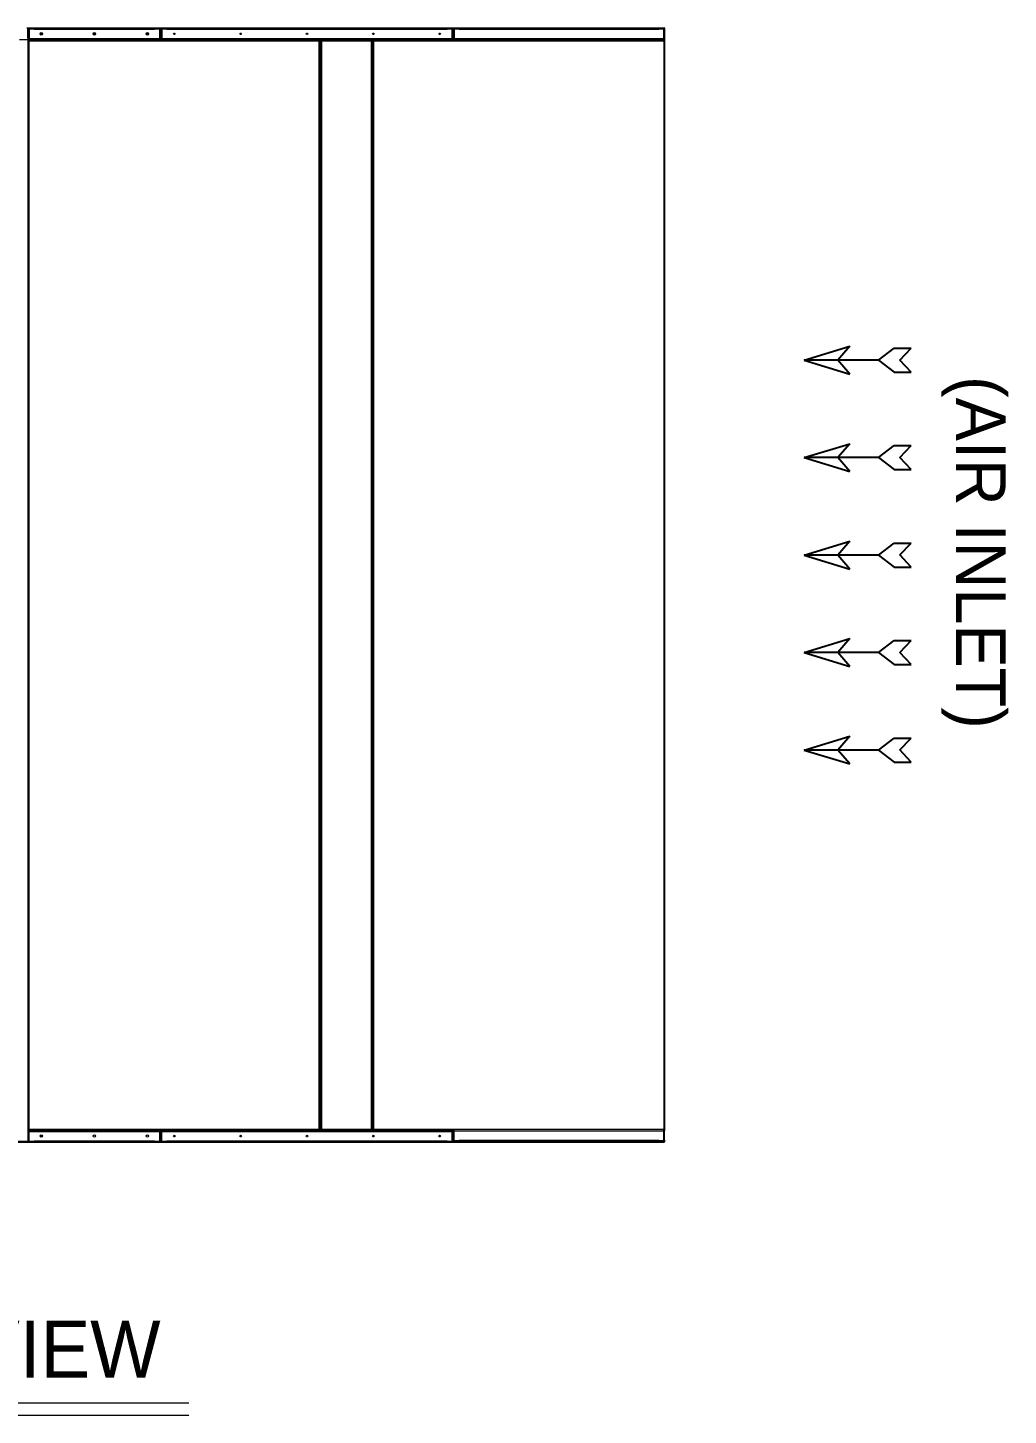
# Model space of a CAD drawing. Header units: millimetres. Extents: x 19537 to 50503, y 7619 to 29516.
# Drawn here: x 32459 to 36154, y 21055 to 26286 of the extents above; entities that cross this region are included whole.
import ezdxf
from ezdxf.enums import TextEntityAlignment as Align

# ---------------------------------------------------------------- set-up
doc = ezdxf.new("R2010")
doc.units = ezdxf.units.MM
for name, color, linetype in [('냉각탑_box', 1, 'Continuous'), ('냉각탑_dim', 1, 'Continuous'), ('냉각탑_text', 3, 'Continuous')]:
    doc.layers.add(name, color=color, linetype=linetype)
doc.styles.add('돋움', font='Dotum.ttf')

# ---------------------------------------------------------------- blocks, each defined once
blk = doc.blocks.new('화살표 IN OUT')
at = {"layer": '냉각탑_dim'}
for p, q in [((-163.5, 50), (-121.5, 0)), ((0, 0), (-163.5, 50)), ((-322.7, 43), (-383.9, 43)), ((-343.1, 0.5), (-383.9, 43)), ((-383.9, -43), (-343.1, 0.5)), ((-266.4, 0), (-322.7, 43)), ((-266.4, 0), (-322.7, -43)), ((-266.4, 0), (0, 0)), ((-163.5, -50), (-121.5, 0)), ((0, 0), (-163.5, -50)), ((-322.7, -43), (-383.9, -43))]:
    blk.add_line(p, q, dxfattribs=at)
blk = doc.blocks.new('4')
at = {"lineweight": 20}
for p, q in [((32455.5, 26286), (34857.7, 26286)), ((34856.2, 26286), (34857.7, 22086)), ((34858.8, 26284.8), (34858.8, 26286)), ((34857.7, 22086), (29459, 22086)), ((34858.8, 22087.2), (34858.8, 22086))]:
    blk.add_line(p, q, dxfattribs=at)
at = {"color": 7, "lineweight": 20, "ltscale": 0.015833}
for p, q in [((32458.8, 26246.8), (32458.8, 26284.8)), ((32458.8, 22125.2), (32458.8, 22087.2))]:
    blk.add_line(p, q, dxfattribs=at)
at = {"color": 7, "lineweight": 20, "ltscale": 0.001083}
for p, q in [((32460.8, 26284.8), (32463.4, 26284.8)), ((34858.8, 26284.8), (34856.2, 26284.8)), ((34858.8, 22087.2), (29459, 22087.2))]:
    blk.add_line(p, q, dxfattribs=at)
at = {"color": 7, "lineweight": 20, "ltscale": 0.00172}
blk.add_line((32460.8, 26280.6), (32460.8, 26284.8), dxfattribs=at)
at = {"color": 7, "lineweight": 20, "ltscale": 0.014667}
for p, q in [((32460.8, 26280.6), (32460.8, 26245.4)), ((32462.8, 26245.4), (32462.8, 26280.6)), ((32956.8, 26245.4), (32956.8, 26280.6)), ((32958.8, 26280.6), (32958.8, 26245.4)), ((32960.8, 26280.6), (32960.8, 26245.4)), ((32962.8, 26245.4), (32962.8, 26280.6)), ((34058.8, 26245.4), (34058.8, 26280.6)), ((34060.8, 26280.6), (34060.8, 26245.4)), ((34062.8, 26280.6), (34062.8, 26245.4)), ((34064.8, 26245.4), (34064.8, 26280.6)), ((34856.8, 26245.4), (34856.8, 26280.6)), ((34858.8, 26280.6), (34858.8, 26245.4)), ((32460.8, 22089.4), (32460.8, 22124.6)), ((32462.8, 22124.6), (32462.8, 22089.4)), ((32956.8, 22124.6), (32956.8, 22089.4)), ((32958.8, 22089.4), (32958.8, 22124.6)), ((32960.8, 22089.4), (32960.8, 22124.6)), ((32962.8, 22124.6), (32962.8, 22089.4)), ((34058.8, 22124.6), (34058.8, 22089.4)), ((34060.8, 22089.4), (34060.8, 22124.6)), ((34062.8, 22091.4), (34062.8, 22126.6)), ((34064.8, 22126.6), (34064.8, 22091.4)), ((34856.8, 22126.6), (34856.8, 22091.4)), ((34858.8, 22091.4), (34858.8, 22126.6))]:
    blk.add_line(p, q, dxfattribs=at)
at = {"color": 7, "lineweight": 20, "ltscale": 0.000873136}
blk.add_line((32463.4, 26283.9), (32463.4, 26286), dxfattribs=at)
at = {"color": 7, "lineweight": 20, "ltscale": 0.015146}
blk.add_line((32463.4, 26281.7), (32463.4, 26245.4), dxfattribs=at)
at = {"color": 7, "lineweight": 20, "ltscale": 0.01525}
for p, q in [((32463.7, 26282), (32463.7, 26245.4)), ((32955.9, 26245.4), (32955.9, 26282)), ((32963.7, 26282), (32963.7, 26245.4)), ((34057.9, 26245.4), (34057.9, 26282)), ((34065.7, 26282), (34065.7, 26245.4)), ((34855.9, 26245.4), (34855.9, 26282)), ((32463.7, 22088), (32463.7, 22124.6)), ((32955.9, 22124.6), (32955.9, 22088)), ((32963.7, 22088), (32963.7, 22124.6)), ((34057.9, 22124.6), (34057.9, 22088)), ((34065.7, 22090), (34065.7, 22126.6)), ((34855.9, 22126.6), (34855.9, 22090))]:
    blk.add_line(p, q, dxfattribs=at)
at = {"color": 7, "lineweight": 20, "ltscale": 0.007958}
for p, q in [((32463.7, 26282), (32482.8, 26282)), ((32936.8, 26282), (32955.9, 26282)), ((32963.7, 26282), (32982.8, 26282)), ((34038.8, 26282), (34057.9, 26282)), ((34065.7, 26282), (34084.8, 26282)), ((34836.8, 26282), (34855.9, 26282)), ((32463.7, 22088), (32482.8, 22088)), ((32936.8, 22088), (32955.9, 22088)), ((32963.7, 22088), (32982.8, 22088)), ((34038.8, 22088), (34057.9, 22088)), ((34065.7, 22090), (34084.8, 22090)), ((34836.8, 22090), (34855.9, 22090))]:
    blk.add_line(p, q, dxfattribs=at)
at = {"color": 7, "lineweight": 20, "ltscale": 0.006917}
for p, q in [((32464.2, 26284), (32480.8, 26284)), ((32464.2, 26282), (32480.8, 26282)), ((32938.8, 26284), (32955.4, 26284)), ((32938.8, 26282), (32955.4, 26282)), ((32980.8, 26284), (32964.2, 26284)), ((32980.8, 26282), (32964.2, 26282)), ((34040.8, 26284), (34057.4, 26284)), ((34040.8, 26282), (34057.4, 26282)), ((34066.2, 26284), (34082.8, 26284)), ((34066.2, 26282), (34082.8, 26282)), ((34838.8, 26284), (34855.4, 26284)), ((34838.8, 26282), (34855.4, 26282)), ((32464.2, 22086), (32480.8, 22086)), ((32938.8, 22086), (32955.4, 22086)), ((32980.8, 22086), (32964.2, 22086)), ((34040.8, 22086), (34057.4, 22086)), ((34066.2, 22088), (34082.8, 22088)), ((34838.8, 22088), (34855.4, 22088))]:
    blk.add_line(p, q, dxfattribs=at)
at = {"color": 7, "lineweight": 20, "ltscale": 0.000833333}
for p, q in [((32480.8, 26284), (32480.8, 26282)), ((32936.8, 26284), (32936.8, 26282)), ((32936.8, 26284), (32936.8, 26282)), ((32938.8, 26284), (32938.8, 26282)), ((32980.8, 26284), (32980.8, 26282)), ((34038.8, 26284), (34038.8, 26282)), ((34038.8, 26284), (34038.8, 26282)), ((34040.8, 26284), (34040.8, 26282)), ((34082.8, 26284), (34082.8, 26282)), ((34836.8, 26284), (34836.8, 26282)), ((34836.8, 26284), (34836.8, 26282)), ((34838.8, 26284), (34838.8, 26282)), ((32774.7, 26242), (32774.7, 26240)), ((32830.7, 26240), (32830.7, 26242)), ((33424.6, 26242), (33424.6, 26240)), ((33427.9, 26240), (33427.9, 26242)), ((33756.2, 26240.3), (33756.2, 26238.3)), ((34801.2, 26242), (34801.2, 26240)), ((33560.8, 25996), (33562.8, 25996)), ((33560.8, 25969.4), (33562.8, 25969.4)), ((33560.8, 25968), (33562.8, 25968)), ((33562.8, 25968), (33560.8, 25968)), ((33562.8, 25966), (33560.8, 25966)), ((33562.8, 25964.6), (33560.8, 25964.6)), ((33756.8, 25996), (33758.8, 25996)), ((33756.8, 25969.4), (33758.8, 25969.4)), ((33758.8, 25968), (33756.8, 25968)), ((33758.8, 25966), (33756.8, 25966)), ((33758.8, 25964.9), (33756.8, 25964.9)), ((33758.8, 25962.1), (33756.8, 25962.1)), ((33756.8, 25960.1), (33758.8, 25960.1)), ((33756.8, 25958.5), (33758.8, 25958.5)), ((33758.8, 25957.3), (33756.8, 25957.3)), ((33560.8, 25201.4), (33562.8, 25201.4)), ((33562.8, 25200), (33560.8, 25200)), ((33562.8, 25198), (33560.8, 25198)), ((33560.8, 25196), (33562.8, 25196)), ((33560.8, 25194), (33562.8, 25194)), ((33562.8, 25192.6), (33560.8, 25192.6)), ((33562.8, 25166), (33560.8, 25166)), ((33756.8, 25213.3), (33758.8, 25213.3)), ((33756.8, 25196), (33758.8, 25196)), ((33756.8, 25194), (33758.8, 25194)), ((33758.8, 25192.6), (33756.8, 25192.6)), ((33758.8, 25166), (33756.8, 25166)), ((33560.8, 24983), (33562.8, 24983)), ((33756.8, 24983), (33758.8, 24983)), ((33562.8, 24946.4), (33560.8, 24946.4)), ((33562.8, 24945), (33560.8, 24945)), ((33562.8, 24902), (33560.8, 24902)), ((33758.8, 24946.4), (33756.8, 24946.4)), ((33758.8, 24945), (33756.8, 24945)), ((33758.8, 24942), (33756.8, 24942)), ((33758.8, 24940), (33756.8, 24940)), ((33758.8, 24939.1), (33756.8, 24939.1)), ((33756.8, 24904.9), (33758.8, 24904.9)), ((33758.8, 24904), (33756.8, 24904)), ((33758.8, 24902), (33756.8, 24902)), ((33758.8, 24902), (33756.8, 24902)), ((33562.8, 24900.4), (33560.8, 24900.4)), ((33562.8, 24898.4), (33560.8, 24898.4)), ((33562.8, 24895), (33560.8, 24895)), ((33560.8, 24893.6), (33562.8, 24893.6)), ((33562.8, 24857), (33560.8, 24857)), ((33758.8, 24900.4), (33756.8, 24900.4)), ((33758.8, 24898.4), (33756.8, 24898.4)), ((33758.8, 24895), (33756.8, 24895)), ((33756.8, 24893.6), (33758.8, 24893.6)), ((33758.8, 24857), (33756.8, 24857)), ((33560.8, 24524), (33562.8, 24524)), ((33560.8, 24497.4), (33562.8, 24497.4)), ((33560.8, 24496), (33562.8, 24496)), ((33562.8, 24496), (33560.8, 24496)), ((33562.8, 24494), (33560.8, 24494)), ((33562.8, 24492.6), (33560.8, 24492.6)), ((33756.8, 24524), (33758.8, 24524)), ((33756.8, 24497.4), (33758.8, 24497.4)), ((33758.8, 24496), (33756.8, 24496)), ((33758.8, 24494.1), (33756.8, 24494.1)), ((33758.8, 24494), (33756.8, 24494)), ((33756.8, 24492.1), (33758.8, 24492.1)), ((33756.8, 24490.5), (33758.8, 24490.5)), ((33758.8, 24489.3), (33756.8, 24489.3)), ((33560.8, 23879.4), (33562.8, 23879.4)), ((33562.8, 23878), (33560.8, 23878)), ((33562.8, 23876), (33560.8, 23876)), ((33560.8, 23874), (33562.8, 23874)), ((33560.8, 23872), (33562.8, 23872)), ((33562.8, 23870.6), (33560.8, 23870.6)), ((33756.8, 23895.3), (33758.8, 23895.3)), ((33758.8, 23875.3), (33756.8, 23875.3)), ((33756.8, 23874), (33758.8, 23874)), ((33756.8, 23872), (33758.8, 23872)), ((33758.8, 23870.6), (33756.8, 23870.6)), ((33562.8, 23844), (33560.8, 23844)), ((33758.8, 23844), (33756.8, 23844)), ((33560.8, 23511), (33562.8, 23511)), ((33756.8, 23511), (33758.8, 23511)), ((33562.8, 23474.4), (33560.8, 23474.4)), ((33562.8, 23473), (33560.8, 23473)), ((33758.8, 23474.4), (33756.8, 23474.4)), ((33758.8, 23473), (33756.8, 23473)), ((33758.8, 23470), (33756.8, 23470)), ((33758.8, 23468), (33756.8, 23468)), ((33758.8, 23467.1), (33756.8, 23467.1)), ((33562.8, 23430), (33560.8, 23430)), ((33562.8, 23428.4), (33560.8, 23428.4)), ((33562.8, 23426.4), (33560.8, 23426.4)), ((33562.8, 23423), (33560.8, 23423)), ((33560.8, 23421.6), (33562.8, 23421.6)), ((33562.8, 23385), (33560.8, 23385)), ((33756.8, 23432.9), (33758.8, 23432.9)), ((33758.8, 23432), (33756.8, 23432)), ((33758.8, 23430), (33756.8, 23430)), ((33758.8, 23430), (33756.8, 23430)), ((33758.8, 23428.4), (33756.8, 23428.4)), ((33758.8, 23426.4), (33756.8, 23426.4)), ((33758.8, 23423), (33756.8, 23423)), ((33756.8, 23421.6), (33758.8, 23421.6)), ((33758.8, 23385), (33756.8, 23385)), ((33560.8, 23202), (33562.8, 23202)), ((33560.8, 23175.4), (33562.8, 23175.4)), ((33756.8, 23202), (33758.8, 23202)), ((33756.8, 23175.4), (33758.8, 23175.4)), ((33758.8, 23175.1), (33756.8, 23175.1)), ((33560.8, 23174), (33562.8, 23174)), ((33562.8, 23174), (33560.8, 23174)), ((33562.8, 23172), (33560.8, 23172)), ((33562.8, 23170.6), (33560.8, 23170.6)), ((33758.8, 23174), (33756.8, 23174)), ((33758.8, 23172), (33756.8, 23172)), ((33756.8, 23171.5), (33758.8, 23171.5)), ((33758.8, 23170.3), (33756.8, 23170.3)), ((33560.8, 22407.4), (33562.8, 22407.4)), ((33562.8, 22406), (33560.8, 22406)), ((33562.8, 22404), (33560.8, 22404)), ((33560.8, 22402), (33562.8, 22402)), ((33560.8, 22400), (33562.8, 22400)), ((33562.8, 22398.6), (33560.8, 22398.6)), ((33756.8, 22426.3), (33758.8, 22426.3)), ((33758.8, 22406.3), (33756.8, 22406.3)), ((33756.8, 22402), (33758.8, 22402)), ((33756.8, 22400), (33758.8, 22400)), ((33758.8, 22398.6), (33756.8, 22398.6)), ((33562.8, 22372), (33560.8, 22372)), ((33758.8, 22372), (33756.8, 22372)), ((33562.8, 22133.4), (33560.8, 22133.4)), ((33562.8, 22130), (33560.8, 22130)), ((33756.8, 22133), (33758.8, 22133)), ((32480.8, 22086), (32480.8, 22088)), ((32936.8, 22086), (32936.8, 22088)), ((32936.8, 22086), (32936.8, 22088)), ((32938.8, 22086), (32938.8, 22088)), ((32980.8, 22086), (32980.8, 22088)), ((34038.8, 22086), (34038.8, 22088)), ((34038.8, 22086), (34038.8, 22088)), ((34040.8, 22086), (34040.8, 22088)), ((34082.8, 22088), (34082.8, 22090)), ((34836.8, 22088), (34836.8, 22090)), ((34836.8, 22088), (34836.8, 22090)), ((34838.8, 22088), (34838.8, 22090))]:
    blk.add_line(p, q, dxfattribs=at)
at = {"color": 7, "lineweight": 20, "ltscale": 0.000834351}
blk.add_line((32480.8, 26282.8), (32482.8, 26282.8), dxfattribs=at)
at = {"color": 7, "lineweight": 20, "ltscale": 0.000834357}
blk.add_line((32480.8, 26282), (32482.8, 26282), dxfattribs=at)
at = {"color": 7, "lineweight": 20, "ltscale": 0.189167}
for p, q in [((32482.8, 26284), (32936.8, 26284)), ((32482.8, 26284), (32936.8, 26284)), ((32482.8, 26280.6), (32936.8, 26280.6)), ((32482.8, 22089.4), (32936.8, 22089.4)), ((32482.8, 22086), (32936.8, 22086))]:
    blk.add_line(p, q, dxfattribs=at)
at = {"color": 7, "lineweight": 20, "ltscale": 0.001417}
for p, q in [((32482.8, 26284), (32482.8, 26280.6)), ((32982.8, 26284), (32982.8, 26280.6)), ((34084.8, 26284), (34084.8, 26280.6)), ((32482.8, 22086), (32482.8, 22089.4)), ((32982.8, 22086), (32982.8, 22089.4)), ((34084.8, 22088), (34084.8, 22091.4))]:
    blk.add_line(p, q, dxfattribs=at)
at = {"color": 7, "lineweight": 20, "ltscale": 0.000583333}
for p, q in [((32482.8, 26282), (32482.8, 26280.6)), ((32936.8, 26280.6), (32936.8, 26282)), ((32982.8, 26282), (32982.8, 26280.6)), ((34038.8, 26280.6), (34038.8, 26282)), ((34084.8, 26282), (34084.8, 26280.6)), ((34836.8, 26280.6), (34836.8, 26282)), ((32482.8, 22088), (32482.8, 22089.4)), ((32936.8, 22089.4), (32936.8, 22088)), ((32982.8, 22088), (32982.8, 22089.4)), ((34038.8, 22089.4), (34038.8, 22088)), ((34084.8, 22090), (34084.8, 22091.4)), ((34836.8, 22091.4), (34836.8, 22090))]:
    blk.add_line(p, q, dxfattribs=at)
at = {"color": 7, "lineweight": 20, "ltscale": 0.000832315}
blk.add_line((32936.8, 26282.8), (32938.8, 26282.8), dxfattribs=at)
at = {"color": 7, "lineweight": 20, "ltscale": 0.00083231}
blk.add_line((32936.8, 26282), (32938.8, 26282), dxfattribs=at)
at = {"color": 7, "lineweight": 20, "ltscale": 0.015212}
for p, q in [((32955.9, 26281.9), (32955.9, 26245.4)), ((34057.9, 26281.9), (34057.9, 26245.4)), ((34855.9, 26281.9), (34855.9, 26245.4)), ((32955.9, 22088), (32955.9, 22124.6)), ((34057.9, 22088), (34057.9, 22124.6)), ((34855.9, 22090), (34855.9, 22126.6))]:
    blk.add_line(p, q, dxfattribs=at)
at = {"color": 7, "lineweight": 20, "ltscale": 0.001506}
blk.add_line((32958, 26282.8), (32961.6, 26282.8), dxfattribs=at)
at = {"color": 7, "lineweight": 20, "ltscale": 0.000374999}
for p, q in [((32963.7, 26278.6), (32962.8, 26278.6)), ((32963.7, 22091.4), (32962.8, 22091.4))]:
    blk.add_line(p, q, dxfattribs=at)
at = {"color": 7, "lineweight": 20, "ltscale": 0.000833847}
blk.add_line((32980.8, 26282.8), (32982.8, 26282.8), dxfattribs=at)
at = {"color": 7, "lineweight": 20, "ltscale": 0.000833853}
blk.add_line((32980.8, 26282), (32982.8, 26282), dxfattribs=at)
at = {"color": 7, "lineweight": 20, "ltscale": 0.037104}
blk.add_line((33071.9, 26284), (32982.8, 26284), dxfattribs=at)
at = {"color": 7, "lineweight": 20, "ltscale": 0.44}
for p, q in [((32982.8, 26284), (34038.8, 26284)), ((32982.8, 26280.6), (34038.8, 26280.6)), ((32982.8, 22089.4), (34038.8, 22089.4)), ((32982.8, 22086), (34038.8, 22086))]:
    blk.add_line(p, q, dxfattribs=at)
at = {"color": 7, "lineweight": 20, "ltscale": 0.004146}
blk.add_line((33071.9, 26284), (33081.8, 26284), dxfattribs=at)
at = {"color": 7, "lineweight": 20, "ltscale": 0.004167}
blk.add_line((33081.8, 26284), (33091.8, 26284), dxfattribs=at)
at = {"color": 7, "lineweight": 20, "ltscale": 0.394604}
blk.add_line((34038.8, 26284), (33091.8, 26284), dxfattribs=at)
at = {"color": 7, "lineweight": 20, "ltscale": 0.000832819}
blk.add_line((34038.8, 26282.8), (34040.8, 26282.8), dxfattribs=at)
at = {"color": 7, "lineweight": 20, "ltscale": 0.000832814}
blk.add_line((34038.8, 26282), (34040.8, 26282), dxfattribs=at)
at = {"color": 7, "lineweight": 20, "ltscale": 0.000375001}
for p, q in [((34058.8, 26278.6), (34057.9, 26278.6)), ((34058.8, 22091.4), (34057.9, 22091.4))]:
    blk.add_line(p, q, dxfattribs=at)
at = {"color": 7, "lineweight": 20, "ltscale": 0.001508}
blk.add_line((34060, 26282.8), (34063.6, 26282.8), dxfattribs=at)
at = {"color": 7, "lineweight": 20, "ltscale": 0.000833959}
blk.add_line((34082.8, 26282.8), (34084.8, 26282.8), dxfattribs=at)
at = {"color": 7, "lineweight": 20, "ltscale": 0.000833964}
blk.add_line((34082.8, 26282), (34084.8, 26282), dxfattribs=at)
at = {"color": 7, "lineweight": 20, "ltscale": 0.313333}
for p, q in [((34084.8, 26284), (34836.8, 26284)), ((34084.8, 26280.6), (34836.8, 26280.6)), ((34084.8, 22091.4), (34836.8, 22091.4)), ((34084.8, 22088), (34836.8, 22088))]:
    blk.add_line(p, q, dxfattribs=at)
at = {"color": 7, "lineweight": 20, "ltscale": 0.000832693}
blk.add_line((34836.8, 26282.8), (34838.8, 26282.8), dxfattribs=at)
at = {"color": 7, "lineweight": 20, "ltscale": 0.000832687}
blk.add_line((34836.8, 26282), (34838.8, 26282), dxfattribs=at)
at = {"color": 7, "lineweight": 20, "ltscale": 0.000872667}
blk.add_line((34856.2, 26283.9), (34856.2, 26286), dxfattribs=at)
at = {"color": 7, "lineweight": 20, "ltscale": 0.015148}
blk.add_line((34856.2, 26281.7), (34856.2, 26245.4), dxfattribs=at)
at = {"color": 7, "lineweight": 20, "ltscale": 0.001669}
blk.add_line((34858.8, 26284.8), (34858.8, 26280.7), dxfattribs=at)
at = {"color": 7, "lineweight": 20, "ltscale": 0.015372}
blk.add_line((32427.3, 26242), (32464.1, 26242), dxfattribs=at)
at = {"color": 7, "lineweight": 20, "ltscale": 0.001387}
blk.add_line((32460.8, 26242), (32460.8, 26245.3), dxfattribs=at)
at = {"color": 7, "lineweight": 20, "ltscale": 0.000562932}
for p, q in [((32462.2, 26238.3), (32460.8, 26238.3)), ((33559.5, 26238.3), (33560.8, 26238.3)), ((33564.2, 26238.3), (33562.8, 26238.3)), ((33754.9, 26240.3), (33756.2, 26240.3)), ((33755.5, 26238.3), (33756.8, 26238.3)), ((33760.2, 26238.3), (33758.8, 26238.3)), ((34857.5, 26238.3), (34858.8, 26238.3)), ((32462.2, 22129.7), (32460.8, 22129.7)), ((33559.5, 22129.7), (33560.8, 22129.7)), ((33564.2, 22129.7), (33562.8, 22129.7)), ((33755.5, 22129.7), (33756.8, 22129.7)), ((33760.2, 22129.7), (33758.8, 22129.7)), ((34857.5, 22129.7), (34858.8, 22129.7))]:
    blk.add_line(p, q, dxfattribs=at)
at = {"color": 7, "lineweight": 20}
for p, q in [((32460.8, 22129.7), (32460.8, 26238.3)), ((32464.2, 22131.4), (32464.2, 26236.6)), ((33557.4, 22131.4), (33557.4, 26236.6)), ((33560.8, 22129.7), (33560.8, 26238.3)), ((33562.8, 26238.3), (33562.8, 22129.7)), ((33566.2, 26236.6), (33566.2, 22131.4)), ((33753.4, 26236.6), (33753.4, 22131.4)), ((33756.8, 26238.3), (33756.8, 22129.7)), ((33758.8, 26238.3), (33758.8, 22129.7)), ((33762.2, 26236.6), (33762.2, 22131.4)), ((34855.4, 26236.6), (34855.4, 22131.4)), ((34858.8, 26238.3), (34858.8, 22129.7))]:
    blk.add_line(p, q, dxfattribs=at)
at = {"color": 7, "lineweight": 20, "ltscale": 0.000448698}
for p, q in [((32462.2, 26242.6), (32462.8, 26243.5)), ((32957.5, 26242.6), (32956.8, 26243.5)), ((32962.2, 26242.6), (32962.8, 26243.5)), ((34059.5, 26242.6), (34058.8, 26243.5)), ((34064.2, 26242.6), (34064.8, 26243.5)), ((34857.5, 26242.6), (34856.8, 26243.5)), ((32462.2, 22127.3), (32462.8, 22126.4)), ((32957.5, 22127.3), (32956.8, 22126.4)), ((32962.2, 22127.3), (32962.8, 22126.4)), ((34059.5, 22127.3), (34058.8, 22126.4))]:
    blk.add_line(p, q, dxfattribs=at)
at = {"color": 7, "lineweight": 20, "ltscale": 0.000502197}
for p, q in [((32462.2, 26238.3), (32463.4, 26238.3)), ((33559.5, 26238.3), (33558.2, 26238.3)), ((33564.2, 26238.3), (33565.4, 26238.3)), ((33754.9, 26240.3), (33753.7, 26240.3)), ((33755.5, 26238.3), (33754.2, 26238.3)), ((33760.2, 26238.3), (33761.4, 26238.3)), ((34857.5, 26238.3), (34856.2, 26238.3)), ((32462.2, 22129.7), (32463.4, 22129.7)), ((33559.5, 22129.7), (33558.2, 22129.7)), ((33564.2, 22129.7), (33565.4, 22129.7)), ((33755.5, 22129.7), (33754.2, 22129.7))]:
    blk.add_line(p, q, dxfattribs=at)
at = {"color": 7, "lineweight": 20, "ltscale": 0.000375}
for p, q in [((32463.7, 26245.4), (32462.8, 26245.4)), ((32463.7, 26245.4), (32462.8, 26245.4)), ((32463.7, 26240), (32462.8, 26240)), ((32955.9, 26245.4), (32956.8, 26245.4)), ((32955.9, 26245.4), (32956.8, 26245.4)), ((32963.7, 26245.4), (32962.8, 26245.4)), ((32963.7, 26245.4), (32962.8, 26245.4)), ((33557.9, 26240), (33558.8, 26240)), ((33565.7, 26240), (33564.8, 26240)), ((33753.9, 26240), (33754.8, 26240)), ((33761.7, 26240), (33760.8, 26240)), ((34057.9, 26245.4), (34058.8, 26245.4)), ((34057.9, 26245.4), (34058.8, 26245.4)), ((34065.7, 26245.4), (34064.8, 26245.4)), ((34065.7, 26245.4), (34064.8, 26245.4)), ((34855.9, 26245.4), (34856.8, 26245.4)), ((34855.9, 26245.4), (34856.8, 26245.4)), ((34855.9, 26240), (34856.8, 26240)), ((33562.1, 24939.1), (33562.1, 24940)), ((33562.1, 24904.9), (33562.1, 24904)), ((33562.1, 23467.1), (33562.1, 23468)), ((33562.1, 23432.9), (33562.1, 23432)), ((32463.7, 22128), (32462.8, 22128)), ((32463.7, 22124.6), (32462.8, 22124.6)), ((32955.9, 22124.6), (32956.8, 22124.6)), ((32963.7, 22124.6), (32962.8, 22124.6)), ((33557.9, 22128), (33558.8, 22128)), ((33565.7, 22128), (33564.8, 22128)), ((33753.9, 22128), (33754.8, 22128)), ((33761.7, 22128), (33760.8, 22128)), ((34057.9, 22124.6), (34058.8, 22124.6)), ((34065.7, 22126.6), (34064.8, 22126.6)), ((34855.9, 22126.6), (34856.8, 22126.6))]:
    blk.add_line(p, q, dxfattribs=at)
at = {"color": 7, "lineweight": 20, "ltscale": 0.001002}
for p, q in [((32462.8, 26243), (32462.8, 26245.4)), ((32956.8, 26243), (32956.8, 26245.4)), ((32962.8, 26243), (32962.8, 26245.4)), ((34058.8, 26243), (34058.8, 26245.4)), ((34064.8, 26243), (34064.8, 26245.4)), ((34856.8, 26243), (34856.8, 26245.4)), ((34064.8, 22129), (34064.8, 22126.6)), ((34856.8, 22129), (34856.8, 22126.6)), ((32462.8, 22127), (32462.8, 22124.6)), ((32956.8, 22127), (32956.8, 22124.6)), ((32962.8, 22127), (32962.8, 22124.6)), ((34058.8, 22127), (34058.8, 22124.6))]:
    blk.add_line(p, q, dxfattribs=at)
at = {"color": 7, "lineweight": 20, "ltscale": 0.000414929}
for p, q in [((32462.8, 26239), (32462.8, 26240)), ((33558.8, 26239), (33558.8, 26240)), ((33564.8, 26239), (33564.8, 26240)), ((33754.2, 26241), (33754.2, 26242)), ((33754.8, 26239), (33754.8, 26240)), ((33760.8, 26239), (33760.8, 26240)), ((34856.8, 26239), (34856.8, 26240)), ((32462.8, 22129), (32462.8, 22128)), ((33558.8, 22129), (33558.8, 22128)), ((33564.8, 22129), (33564.8, 22128)), ((33754.8, 22129), (33754.8, 22128)), ((33760.8, 22129), (33760.8, 22128))]:
    blk.add_line(p, q, dxfattribs=at)
at = {"color": 7, "lineweight": 20, "ltscale": 0.000293404}
for p, q in [((32462.8, 26239), (32462.8, 26238.3)), ((33558.8, 26239), (33558.8, 26238.3)), ((33564.8, 26239), (33564.8, 26238.3)), ((33754.2, 26241), (33754.2, 26240.3)), ((33754.8, 26239), (33754.8, 26238.3)), ((33760.8, 26239), (33760.8, 26238.3)), ((34856.8, 26239), (34856.8, 26238.3)), ((32462.8, 22129), (32462.8, 22129.7)), ((33558.8, 22129), (33558.8, 22129.7)), ((33564.8, 22129), (33564.8, 22129.7)), ((33754.8, 22129), (33754.8, 22129.7)), ((33760.8, 22129), (33760.8, 22129.7)), ((34856.8, 22129), (34856.8, 22129.7))]:
    blk.add_line(p, q, dxfattribs=at)
at = {"color": 7, "lineweight": 20, "ltscale": 4.00539e-05}
blk.add_line((32463.4, 26242.1), (32463.4, 26242), dxfattribs=at)
at = {"color": 7, "lineweight": 20, "ltscale": 0.205083}
for p, q in [((32463.7, 26245.4), (32955.9, 26245.4)), ((32463.7, 22124.6), (32955.9, 22124.6))]:
    blk.add_line(p, q, dxfattribs=at)
at = {"color": 7, "lineweight": 20, "ltscale": 0.455917}
for p, q in [((32463.7, 26240), (33557.9, 26240)), ((32963.7, 26245.4), (34057.9, 26245.4)), ((33761.7, 26240), (34855.9, 26240)), ((33557.9, 22128), (32463.7, 22128)), ((32963.7, 22124.6), (34057.9, 22124.6))]:
    blk.add_line(p, q, dxfattribs=at)
at = {"color": 7, "lineweight": 20, "ltscale": 0.204667}
for p, q in [((32464.2, 26242), (32955.4, 26242)), ((32464.2, 22128), (32955.4, 22128))]:
    blk.add_line(p, q, dxfattribs=at)
at = {"color": 7, "lineweight": 20, "ltscale": 0.4555}
for p, q in [((32464.2, 26236.6), (33557.4, 26236.6)), ((32964.2, 26242), (34057.4, 26242)), ((33762.2, 26236.6), (34855.4, 26236.6)), ((33557.4, 22131.4), (32464.2, 22131.4)), ((34855.4, 22131.4), (33762.2, 22131.4)), ((32964.2, 22128), (34057.4, 22128))]:
    blk.add_line(p, q, dxfattribs=at)
at = {"color": 7, "lineweight": 20, "ltscale": 0.000199275}
blk.add_line((32874.6, 26240.3), (32874.2, 26240), dxfattribs=at)
at = {"color": 7, "lineweight": 20, "ltscale": 0.000369598}
blk.add_line((32874.4, 26241), (32875, 26240.3), dxfattribs=at)
at = {"color": 7, "lineweight": 20, "ltscale": 0.001228}
blk.add_line((32874.6, 26240.3), (32877.5, 26240.3), dxfattribs=at)
at = {"color": 7, "lineweight": 20, "ltscale": 0.000708333}
blk.add_line((32876.3, 26242), (32876.3, 26240.3), dxfattribs=at)
at = {"color": 7, "lineweight": 20, "ltscale": 0.000125566}
blk.add_line((32877.5, 26240.3), (32877.5, 26240), dxfattribs=at)
at = {"color": 7, "lineweight": 20, "ltscale": 1.86596e-06}
blk.add_line((32878.1, 26240.3), (32878.1, 26240.3), dxfattribs=at)
at = {"color": 7, "lineweight": 20, "ltscale": 0.00022498}
blk.add_line((32878.1, 26240.3), (32878.6, 26240.3), dxfattribs=at)
at = {"color": 7, "lineweight": 20, "ltscale": 0.003628}
blk.add_line((32955.4, 26242), (32964.2, 26242), dxfattribs=at)
at = {"color": 7, "lineweight": 20, "ltscale": 0.000375519}
blk.add_line((32963.7, 26245.4), (32962.8, 26245.4), dxfattribs=at)
at = {"color": 7, "lineweight": 20, "ltscale": 0.0025}
blk.add_line((33558.8, 26238.6), (33564.8, 26238.6), dxfattribs=at)
at = {"color": 7, "lineweight": 20, "ltscale": 0.078417}
for p, q in [((33565.7, 26240), (33753.9, 26240)), ((33753.9, 22128), (33565.7, 22128))]:
    blk.add_line(p, q, dxfattribs=at)
at = {"color": 7, "lineweight": 20, "ltscale": 0.078}
for p, q in [((33566.2, 26236.6), (33753.4, 26236.6)), ((33753.4, 22131.4), (33566.2, 22131.4))]:
    blk.add_line(p, q, dxfattribs=at)
at = {"color": 7, "lineweight": 20, "ltscale": 0.014417}
for p, q in [((33695.2, 26236.4), (33660.6, 26236.4)), ((33660.6, 22131.6), (33695.2, 22131.6))]:
    blk.add_line(p, q, dxfattribs=at)
at = {"color": 7, "lineweight": 20, "ltscale": 0.001905}
blk.add_line((33760.8, 26239), (33756.2, 26239), dxfattribs=at)
at = {"color": 7, "lineweight": 20, "ltscale": 0.000374481}
blk.add_line((34058.8, 26245.4), (34057.9, 26245.4), dxfattribs=at)
at = {"color": 7, "lineweight": 20, "ltscale": 0.32925}
for p, q in [((34065.7, 26245.4), (34855.9, 26245.4)), ((34065.7, 22126.6), (34855.9, 22126.6))]:
    blk.add_line(p, q, dxfattribs=at)
at = {"color": 7, "lineweight": 20, "ltscale": 0.328833}
blk.add_line((34066.2, 26242), (34855.4, 26242), dxfattribs=at)
at = {"color": 7, "lineweight": 20, "ltscale": 0.000832956}
blk.add_line((34084.2, 26240), (34084.2, 26242), dxfattribs=at)
at = {"color": 7, "lineweight": 20, "ltscale": 0.000873628}
blk.add_line((34856.2, 26242), (34856.2, 26240), dxfattribs=at)
at = {"color": 7, "lineweight": 20, "ltscale": 0.000414952}
blk.add_line((34857.8, 26239), (34857.1, 26238.3), dxfattribs=at)
at = {"color": 7, "lineweight": 20, "ltscale": 0.002879}
blk.add_line((34858.8, 26245.2), (34858.8, 26238.3), dxfattribs=at)
at = {"color": 7, "lineweight": 20, "ltscale": 5.94511e-06}
blk.add_line((34858.8, 26236.6), (34858.8, 26236.6), dxfattribs=at)
at = {"color": 7, "lineweight": 20, "ltscale": 8.50581e-06}
blk.add_line((34858.8, 26236.6), (34858.8, 26236.6), dxfattribs=at)
at = {"color": 7, "lineweight": 20, "ltscale": 1.00793e-05}
for p, q in [((34858.8, 26236.6), (34858.8, 26236.6)), ((34858.8, 22131.3), (34858.8, 22131.4))]:
    blk.add_line(p, q, dxfattribs=at)
at = {"color": 7, "lineweight": 20, "ltscale": 0.000833717}
for p, q in [((33756.8, 26079.9), (33758.8, 26079.9)), ((33756.8, 26074.7), (33758.8, 26074.7)), ((33756.8, 26002.1), (33758.8, 26002.1)), ((33756.8, 24534.1), (33758.8, 24534.1)), ((33756.8, 23215.1), (33758.8, 23215.1)), ((33756.8, 22301.7), (33758.8, 22301.7)), ((33756.8, 22296.5), (33758.8, 22296.5))]:
    blk.add_line(p, q, dxfattribs=at)
at = {"color": 7, "lineweight": 20, "ltscale": 0.000833723}
for p, q in [((33756.8, 25161.3), (33758.8, 25161.3)), ((33756.8, 23203.1), (33758.8, 23203.1))]:
    blk.add_line(p, q, dxfattribs=at)
at = {"color": 7, "lineweight": 20, "ltscale": 0.000542151}
for p, q in [((33562.1, 24942), (33560.8, 24942)), ((33562.1, 24940), (33560.8, 24940)), ((33562.1, 24939.1), (33560.8, 24939.1)), ((33560.8, 24904.9), (33562.1, 24904.9)), ((33562.1, 24904), (33560.8, 24904)), ((33562.1, 24902), (33560.8, 24902)), ((33562.1, 23470), (33560.8, 23470)), ((33562.1, 23468), (33560.8, 23468)), ((33562.1, 23467.1), (33560.8, 23467.1)), ((33560.8, 23432.9), (33562.1, 23432.9)), ((33562.1, 23432), (33560.8, 23432)), ((33562.1, 23430), (33560.8, 23430))]:
    blk.add_line(p, q, dxfattribs=at)
at = {"color": 7, "lineweight": 20, "ltscale": 0.000291559}
for p, q in [((33562.8, 24940), (33562.1, 24940)), ((33562.8, 24904), (33562.1, 24904)), ((33562.8, 23468), (33562.1, 23468)), ((33562.8, 23432), (33562.1, 23432))]:
    blk.add_line(p, q, dxfattribs=at)
at = {"color": 7, "lineweight": 20, "ltscale": 0.01425}
for p, q in [((33562.1, 24904.9), (33562.1, 24939.1)), ((33562.1, 23432.9), (33562.1, 23467.1))]:
    blk.add_line(p, q, dxfattribs=at)
at = {"color": 7, "lineweight": 20, "ltscale": 0.000833304}
blk.add_line((33756.8, 23843.3), (33758.8, 23843.3), dxfattribs=at)
at = {"color": 7, "lineweight": 20, "ltscale": 0.002042}
blk.add_line((32460.8, 22124.8), (32460.8, 22129.7), dxfattribs=at)
at = {"color": 7, "lineweight": 20, "ltscale": 0.000452155}
blk.add_line((34857.5, 22129.3), (34856.8, 22128.4), dxfattribs=at)
at = {"color": 7, "lineweight": 20, "ltscale": 5.94551e-06}
blk.add_line((34858.8, 22131.3), (34858.8, 22131.4), dxfattribs=at)
at = {"color": 7, "lineweight": 20, "ltscale": 2.11226e-05}
blk.add_line((34858.8, 22131.3), (34858.8, 22131.4), dxfattribs=at)
at = {"color": 7, "lineweight": 20, "ltscale": 8.50584e-06}
blk.add_line((34858.8, 22131.3), (34858.8, 22131.4), dxfattribs=at)
at = {"color": 7, "lineweight": 20, "ltscale": 0.001291}
blk.add_line((34858.8, 22129.7), (34858.8, 22126.6), dxfattribs=at)
at = {"ltscale": 500}
blk.add_line((29459, 22086), (34858.8, 22086), dxfattribs=at)
at = {"color": 7, "lineweight": 20, "ltscale": 0.000834932}
blk.add_line((32460.8, 22087.2), (32460.8, 22089.2), dxfattribs=at)
at = {"color": 7, "lineweight": 20, "ltscale": 0.000334372}
blk.add_line((32460.8, 22087.2), (32461.6, 22087.2), dxfattribs=at)
at = {"color": 7, "lineweight": 20, "ltscale": 3.82162e-05}
blk.add_line((32463.4, 22127.9), (32463.4, 22128), dxfattribs=at)
at = {"color": 7, "lineweight": 20, "ltscale": 0.01475}
blk.add_line((32463.4, 22089.2), (32463.4, 22124.6), dxfattribs=at)
at = {"color": 7, "lineweight": 20, "ltscale": 0.00039683}
blk.add_line((32463.4, 22089.2), (32463.4, 22088.2), dxfattribs=at)
at = {"color": 7, "lineweight": 20, "ltscale": 0.000121692}
blk.add_line((32463.7, 22089.2), (32463.4, 22089.2), dxfattribs=at)
at = {"color": 7, "lineweight": 20, "ltscale": 0.000370023}
blk.add_line((32956.8, 22089.2), (32955.9, 22089.2), dxfattribs=at)
at = {"color": 7, "lineweight": 20, "ltscale": 0.000838255}
blk.add_line((32960.8, 22089.2), (32958.8, 22089.2), dxfattribs=at)
at = {"color": 7, "lineweight": 20, "ltscale": 7.29161e-06}
blk.add_line((32964.1, 22128), (32964.2, 22128), dxfattribs=at)
at = {"color": 7, "lineweight": 20, "ltscale": 0.125586}
blk.add_line((34063.1, 22128), (33761.7, 22128), dxfattribs=at)
at = {"color": 7, "lineweight": 20, "ltscale": 0.001175}
blk.add_line((34063.6, 22089.2), (34060.8, 22089.2), dxfattribs=at)
at = {"color": 7, "lineweight": 20, "ltscale": 0.000834358}
blk.add_line((34084.8, 22089.2), (34082.8, 22089.2), dxfattribs=at)
at = {"color": 7, "lineweight": 20, "ltscale": 0.000833334}
blk.add_line((34838.8, 22089.2), (34836.8, 22089.2), dxfattribs=at)
at = {"color": 7, "lineweight": 20, "ltscale": 0.015145}
blk.add_line((34856.2, 22090.2), (34856.2, 22126.6), dxfattribs=at)
at = {"color": 7, "lineweight": 20, "ltscale": 0.000150117}
blk.add_line((34858.7, 22128.3), (34858.4, 22128.3), dxfattribs=at)
at = {"color": 7, "lineweight": 20, "ltscale": 0.001749}
blk.add_line((34858.8, 22091.4), (34858.8, 22087.2), dxfattribs=at)
at = {"color": 7, "lineweight": 20}
for centre, radius in [((32509.8, 26263), 4.5), ((32709.8, 26263), 4.5), ((32909.8, 26263), 4.5), ((33010.8, 26263), 3), ((33260.8, 26263), 3), ((33510.8, 26263), 3), ((33760.8, 26263), 3), ((34010.8, 26263), 3), ((32509.8, 22107), 4.5), ((32709.8, 22107), 4.5), ((32909.8, 22107), 4.5), ((33010.8, 22107), 3), ((33260.8, 22107), 3), ((33510.8, 22107), 3), ((33760.8, 22107), 3), ((34010.8, 22107), 3)]:
    blk.add_circle(centre, radius, dxfattribs=at)
for centre, radius, start, end in [((32464.2, 26280.6), 3.4, 90, 180), ((32466, 26282.8), 5.2, 142.0141, 157.3803), ((32464.2, 26280.6), 1.4, 110.9249, 180), ((32509.8, 26267), 3, 191.4074, 348.5877), ((32709.8, 26267), 3, 191.4074, 348.5877), ((32909.8, 26267), 3, 191.4074, 348.5877), ((32955.4, 26280.6), 3.4, 0, 90), ((32955.4, 26280.6), 1.4, 0, 69.0752), ((32964.2, 26280.6), 3.4, 90, 180), ((32964.2, 26280.6), 1.4, 110.9249, 180), ((34057.4, 26280.6), 3.4, 0, 90), ((34057.4, 26280.6), 1.4, 0, 69.0752), ((34066.2, 26280.6), 3.4, 90, 180), ((34066.2, 26280.6), 1.4, 110.9249, 180), ((34855.4, 26280.6), 3.4, 0, 90), ((34855.4, 26280.6), 1.4, 0, 69.0752), ((34853.6, 26282.8), 5.2, 22.6197, 37.9859), ((34853.6, 26282.8), 5.2, 0, 0.128), ((32464.2, 26245.4), 3.4, 180, 270), ((32877.6, 26237), 5.1, 128.9589, 144.5162), ((32882, 26240.1), 3.36, 164.7002, 182.0254), ((32955.4, 26245.4), 3.4, 270, 0), ((32964.2, 26245.4), 3.4, 180, 270), ((33762.7, 26234.8), 10.4, 144.1387, 150.6817), ((33746.9, 26248.6), 11.5, 311.8425, 314.0279), ((34057.4, 26245.4), 3.4, 270, 0), ((34066.2, 26245.4), 3.4, 180, 270), ((34855.4, 26245.4), 3.4, 270, 0), ((34855.4, 26236.6), 3.4, 89.7655, 90), ((34855.4, 26236.6), 3.4, 30, 65.6843), ((34853.6, 26218.2), 5.2, 359.1974, 0), ((33562.1, 24938.6), 3.4, 78.1389, 90), ((33562.1, 24905.4), 3.4, 270, 281.8611), ((33562.1, 23466.6), 3.4, 78.1389, 90), ((33562.1, 23433.4), 3.4, 270, 281.8611), ((34066.2, 22126.6), 3.4, 127.0589, 180), ((34855.4, 22126.6), 3.4, 0, 65.7767), ((34804.8, 22131.4), 54, 356.677, 358.1638), ((34853.6, 22153.8), 5.2, 0, 2.6518), ((32464.2, 22124.6), 3.4, 90, 180), ((32464.2, 22089.4), 3.4, 180, 270), ((32466, 22089.2), 5.2, 202.62, 217.9782), ((32464.2, 22089.4), 1.4, 180, 249.0751), ((32508.8, 22105), 3, 305.7234, 181.5489), ((32955.4, 22124.6), 3.4, 0, 90), ((32955.4, 22089.4), 3.4, 270, 0), ((32955.4, 22089.4), 1.4, 290.9248, 0), ((32964.2, 22124.6), 3.4, 90, 180), ((32964.2, 22089.4), 3.4, 180, 270), ((32964.2, 22089.4), 1.4, 180, 249.0751), ((34057.4, 22124.6), 3.4, 0, 90), ((34057.4, 22089.4), 3.4, 270, 0), ((34057.4, 22089.4), 1.4, 290.9248, 0), ((34058.8, 22105), 3, 311.6699, 48.3928), ((34066.2, 22091.4), 3.4, 180, 270), ((34066.2, 22091.4), 1.4, 180, 249.0751), ((34855.4, 22091.4), 3.4, 270, 0), ((34855.4, 22091.4), 1.4, 290.9248, 0), ((34853.6, 22089.2), 5.2, 322.0218, 337.38), ((34853.6, 22089.2), 5.2, 359.872, 0)]:
    blk.add_arc(centre, radius, start, end, dxfattribs=at)
for centre, start_param, end_param in [((32876.3, 26238.6), 3.155398, 3.926988), ((32880.6, 26238.6), 3.155404, 3.926988), ((33424.6, 26238.6), 3.152904, 4.287828)]:
    blk.add_ellipse(centre, major_axis=(0, -3.4), ratio=0.766044, start_param=start_param, end_param=end_param, dxfattribs=at)
for points in [[(32462.2, 26238.3), (32462.5, 26237.9), (32462.9, 26237.6), (32463.3, 26237.2), (32463.8, 26236.9), (32464.2, 26236.6)], [(32462.8, 26239), (32463.1, 26238.6), (32463.4, 26238.1), (32463.7, 26237.6), (32463.9, 26237.1), (32464.2, 26236.6)], [(33558.8, 26239), (33558.5, 26238.6), (33558.2, 26238.1), (33558, 26237.6), (33557.7, 26237.1), (33557.4, 26236.6)], [(33559.5, 26238.3), (33559.1, 26237.9), (33558.7, 26237.6), (33558.3, 26237.2), (33557.8, 26236.9), (33557.4, 26236.6)], [(33564.2, 26238.3), (33564.5, 26237.9), (33564.9, 26237.6), (33565.3, 26237.2), (33565.8, 26236.9), (33566.2, 26236.6)], [(33564.8, 26239), (33565.1, 26238.6), (33565.4, 26238.1), (33565.7, 26237.6), (33565.9, 26237.1), (33566.2, 26236.6)], [(33754.8, 26239), (33754.5, 26238.6), (33754.2, 26238.1), (33754, 26237.6), (33753.7, 26237.1), (33753.4, 26236.6)], [(33755.5, 26238.3), (33755.1, 26237.9), (33754.7, 26237.6), (33754.3, 26237.2), (33753.8, 26236.9), (33753.4, 26236.6)], [(33760.2, 26238.3), (33760.5, 26237.9), (33760.9, 26237.6), (33761.3, 26237.2), (33761.8, 26236.9), (33762.2, 26236.6)], [(33760.8, 26239), (33761.1, 26238.6), (33761.4, 26238.1), (33761.7, 26237.6), (33761.9, 26237.1), (33762.2, 26236.6)], [(34856.8, 26239), (34856.5, 26238.6), (34856.2, 26238.1), (34856, 26237.6), (34855.7, 26237.1), (34855.4, 26236.6)], [(34857.5, 26238.3), (34857.1, 26237.9), (34856.7, 26237.6), (34856.3, 26237.2), (34855.8, 26236.9), (34855.4, 26236.6)], [(32462.2, 22129.7), (32462.5, 22130), (32462.9, 22130.3), (32463.3, 22130.7), (32463.8, 22131), (32464.2, 22131.4)], [(32462.8, 22129), (32463.1, 22129.3), (32463.4, 22129.8), (32463.7, 22130.3), (32463.9, 22130.8), (32464.2, 22131.4)], [(33558.8, 22129), (33558.5, 22129.3), (33558.2, 22129.8), (33558, 22130.3), (33557.7, 22130.8), (33557.4, 22131.4)], [(33559.5, 22129.7), (33559.1, 22130), (33558.7, 22130.3), (33558.3, 22130.7), (33557.8, 22131), (33557.4, 22131.4)], [(33564.2, 22129.7), (33564.5, 22130), (33564.9, 22130.3), (33565.3, 22130.7), (33565.8, 22131), (33566.2, 22131.4)], [(33564.8, 22129), (33565.1, 22129.3), (33565.4, 22129.8), (33565.7, 22130.3), (33565.9, 22130.8), (33566.2, 22131.4)], [(33755.5, 22129.7), (33755.1, 22130), (33754.7, 22130.3), (33754.3, 22130.7), (33753.8, 22131), (33753.4, 22131.4)], [(33754.8, 22129), (33754.5, 22129.3), (33754.2, 22129.8), (33754, 22130.3), (33753.7, 22130.8), (33753.4, 22131.4)], [(33760.2, 22129.7), (33760.5, 22130), (33760.9, 22130.3), (33761.3, 22130.7), (33761.8, 22131), (33762.2, 22131.4)], [(33760.8, 22129), (33761.1, 22129.3), (33761.4, 22129.8), (33761.7, 22130.3), (33761.9, 22130.8), (33762.2, 22131.4)], [(34856.8, 22129), (34856.5, 22129.3), (34856.2, 22129.8), (34856, 22130.3), (34855.7, 22130.8), (34855.4, 22131.4)], [(34857.5, 22129.7), (34857.1, 22130), (34856.7, 22130.3), (34856.3, 22130.7), (34855.8, 22131), (34855.4, 22131.4)]]:
    blk.add_open_spline(points, degree=5, dxfattribs=at)
for points in [[(32462.8, 26243), (32463, 26242.6), (32463.3, 26242.3), (32463.5, 26242.1), (32463.8, 26242), (32464.1, 26242), (32464.1, 26242), (32464.2, 26242), (32464.2, 26242)], [(32956.8, 26243), (32956.6, 26242.6), (32956.3, 26242.3), (32956.1, 26242.1), (32955.8, 26242), (32955.5, 26242), (32955.5, 26242), (32955.4, 26242), (32955.4, 26242)], [(32962.8, 26243), (32963, 26242.6), (32963.3, 26242.3), (32963.5, 26242.1), (32963.8, 26242), (32964.1, 26242), (32964.1, 26242), (32964.2, 26242), (32964.2, 26242)], [(34058.8, 26243), (34058.6, 26242.6), (34058.3, 26242.3), (34058.1, 26242.1), (34057.8, 26242), (34057.5, 26242), (34057.5, 26242), (34057.4, 26242), (34057.4, 26242)], [(34064.8, 26243), (34065.1, 26242.6), (34065.3, 26242.3), (34065.6, 26242.1), (34065.8, 26242), (34066.1, 26242), (34066.2, 26242), (34066.2, 26242), (34066.2, 26242)], [(34856.8, 26243), (34856.6, 26242.6), (34856.3, 26242.3), (34856.1, 26242.1), (34855.8, 26242), (34855.5, 26242), (34855.5, 26242), (34855.4, 26242), (34855.4, 26242)], [(32462.8, 22127), (32463, 22127.3), (32463.3, 22127.6), (32463.5, 22127.8), (32463.8, 22127.9), (32464.1, 22128), (32464.1, 22128), (32464.2, 22128), (32464.2, 22128)], [(32956.8, 22127), (32956.6, 22127.3), (32956.3, 22127.6), (32956.1, 22127.8), (32955.8, 22127.9), (32955.5, 22128), (32955.5, 22128), (32955.4, 22128), (32955.4, 22128)], [(32962.8, 22127), (32963, 22127.3), (32963.3, 22127.6), (32963.5, 22127.8), (32963.8, 22127.9), (32964.1, 22128), (32964.1, 22128), (32964.2, 22128), (32964.2, 22128)], [(34058.8, 22127), (34058.6, 22127.3), (34058.3, 22127.6), (34058.1, 22127.8), (34057.8, 22127.9), (34057.5, 22128), (34057.5, 22128), (34057.4, 22128), (34057.4, 22128)]]:
    blk.add_open_spline(points, degree=5, knots=[0, 0, 0, 0, 0, 0, 4.644554, 4.644554, 4.644554, 5.125492, 5.125492, 5.125492, 5.125492, 5.125492, 5.125492], dxfattribs=at)

msp = doc.modelspace()

# ---------------------------------------------------------------- linework, layer by layer
at = {"layer": '냉각탑_box', "lineweight": 20}
for p, q in [((31442.9, 21101.3), (33066.3, 21101.3)), ((31442.9, 21054.6), (33066.3, 21054.6))]:
    msp.add_line(p, q, dxfattribs=at)

# ---------------------------------------------------------------- block references
msp.add_blockref('4', (0, 0))
at = {"layer": '냉각탑_dim', "lineweight": 20, "xscale": -1.04999997375291, "yscale": 1.04999997374806, "zscale": 1.04999997375}
for p in [(35384.6, 25032.7), (35384.6, 24665.2), (35384.6, 24297.7), (35384.6, 23930.2), (35384.6, 23562.7)]:
    msp.add_blockref('화살표 IN OUT', p, dxfattribs=at)

# ---------------------------------------------------------------- texts
at = {"layer": '냉각탑_text', "lineweight": 20, "style": '돋움'}
msp.add_text('(AIR INLET)', height=186.667, rotation=270, dxfattribs=at).set_placement((36050.5, 24307.7), align=Align.MIDDLE_CENTER)
msp.add_text('TOP VIEW', height=214.63, dxfattribs=at).set_placement((32272.8, 21303.5), align=Align.MIDDLE_CENTER)

doc.saveas('drawing.dxf')
